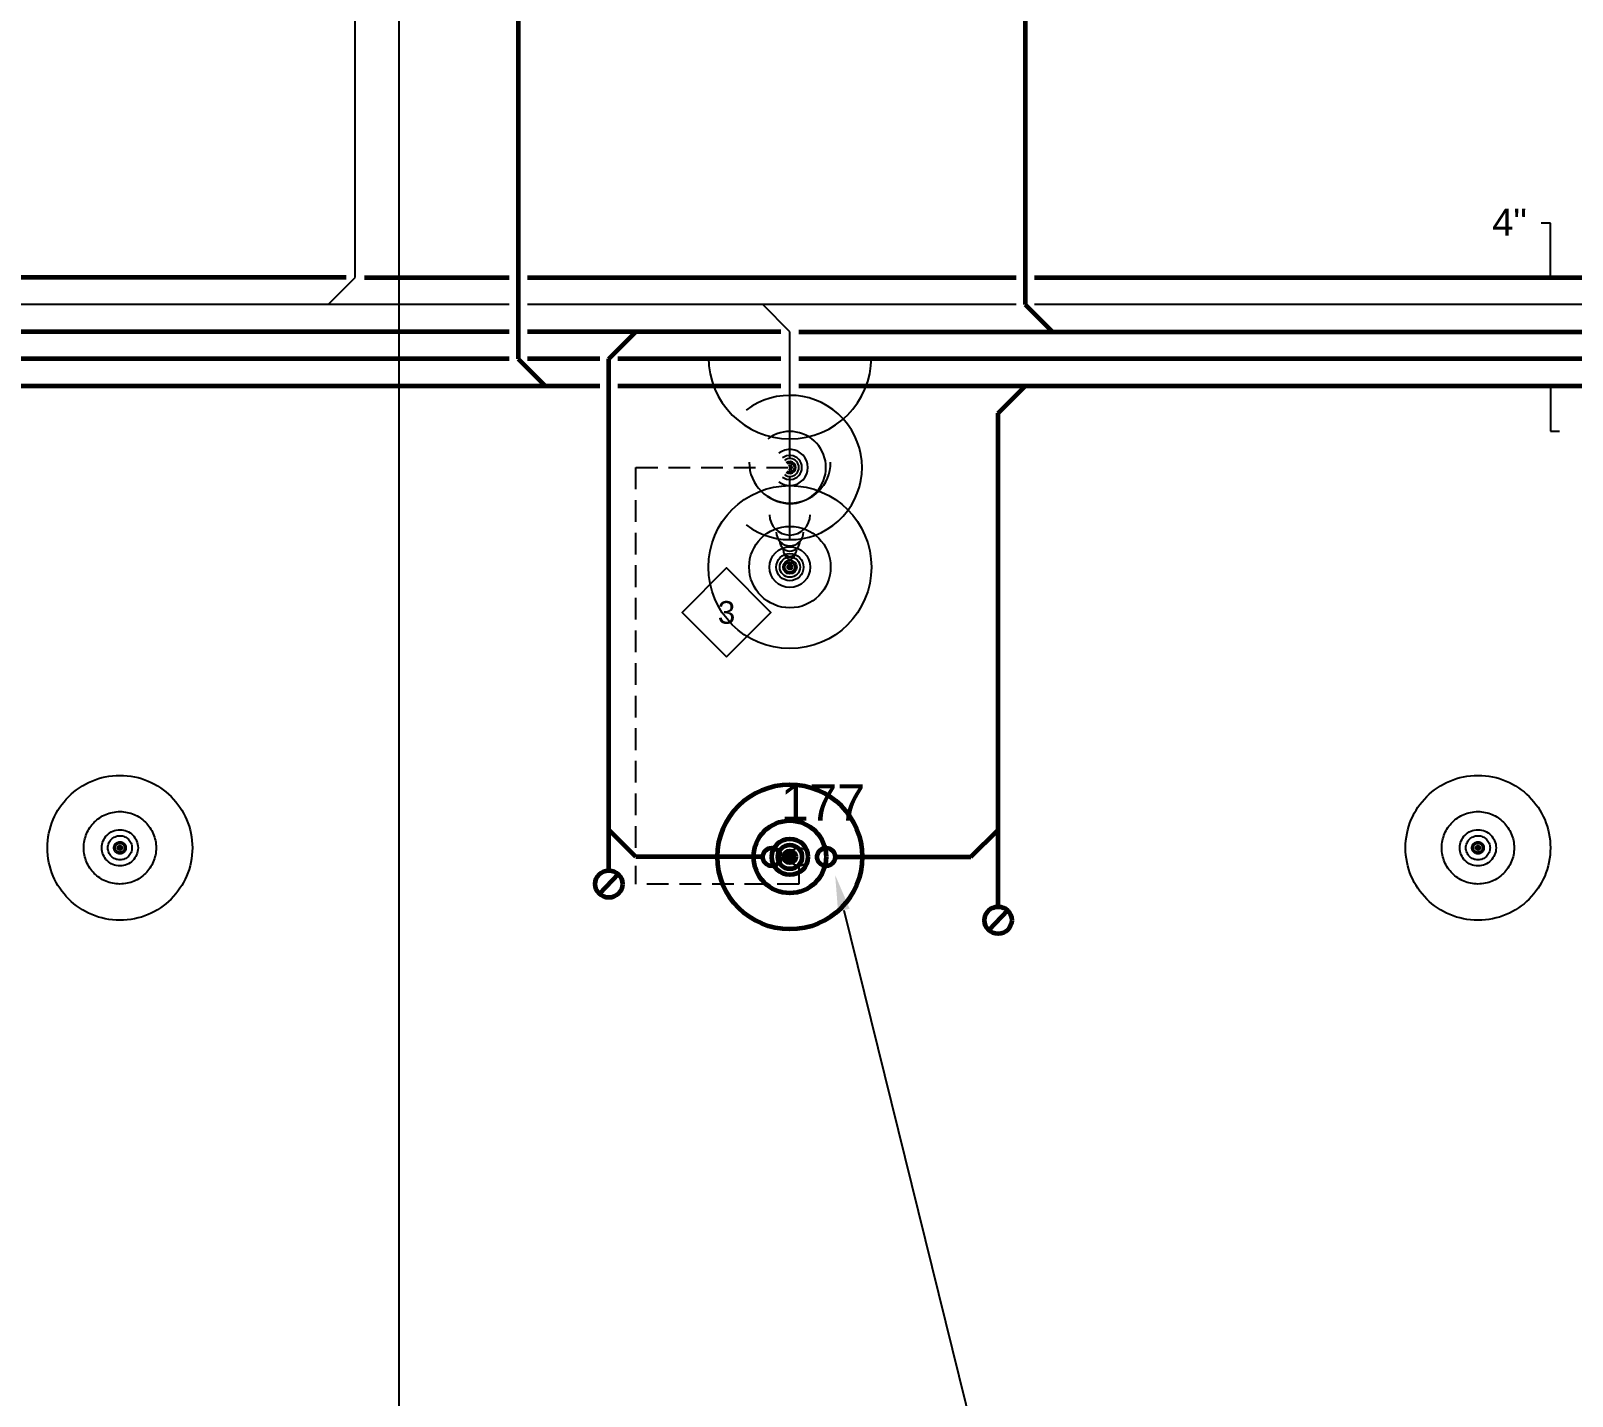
# Model space of a CAD drawing. Extents: x -29500 to 23517, y -2581 to 1886.
# Drawn here: x -1042 to -531, y 2 to 455 of the extents above; entities that cross this region are included whole.
import ezdxf
from ezdxf import colors
from ezdxf.entities.mleader import LeaderData, LeaderLine
from ezdxf.enums import TextEntityAlignment as Align
from ezdxf.math import Vec2, Vec3

# ---------------------------------------------------------------- set-up
doc = ezdxf.new("R2010")
doc.units = 0
doc.header["$LTSCALE"] = 36
doc.header["$MEASUREMENT"] = 0
doc.linetypes.add('VENT', pattern=[0.3, 0.2, -0.1])
for name, color, linetype in [('G-ANNO-TEXT', 70, 'Continuous'), ('G-ANNO-TEXT @ 96', 70, 'Continuous'), ('P-GD-N', 3, 'Continuous'), ('P-GD-N @ 1 (1)', 3, 'Continuous'), ('P-GD-N @ 1 (2)', 3, 'Continuous'), ('P-GD-N @ 12', 3, 'Continuous'), ('P-GD-N @ 128', 3, 'Continuous'), ('P-GD-N @ 16', 3, 'Continuous'), ('P-GD-N @ 192', 3, 'Continuous'), ('P-GD-N @ 2', 3, 'Continuous'), ('P-GD-N @ 24', 3, 'Continuous'), ('P-GD-N @ 384', 3, 'Continuous'), ('P-GD-N @ 4', 3, 'Continuous'), ('P-GD-N @ 48', 3, 'Continuous'), ('P-GD-N @ 64', 3, 'Continuous'), ('P-GD-N @ 768', 3, 'Continuous'), ('P-GD-N @ 8', 3, 'Continuous'), ('P-GD-N @ 96', 3, 'Continuous'), ('P-GV-N', 3, 'VENT'), ('P-GV-N @ 1 (1)', 3, 'VENT'), ('P-GV-N @ 1 (2)', 3, 'VENT'), ('P-GV-N @ 12', 3, 'VENT'), ('P-GV-N @ 128', 3, 'VENT'), ('P-GV-N @ 16', 3, 'VENT'), ('P-GV-N @ 192', 3, 'VENT'), ('P-GV-N @ 2', 3, 'VENT'), ('P-GV-N @ 24', 3, 'VENT'), ('P-GV-N @ 384', 3, 'VENT'), ('P-GV-N @ 4', 3, 'VENT'), ('P-GV-N @ 48', 3, 'VENT'), ('P-GV-N @ 64', 3, 'VENT'), ('P-GV-N @ 768', 3, 'VENT'), ('P-GV-N @ 8', 3, 'VENT'), ('P-GV-N @ 96', 3, 'VENT')]:
    doc.layers.add(name, color=color, linetype=linetype)
doc.layers.add('P-SAN-DFU', color=7, linetype='Continuous', plot=False)
for name, color, linetype, lineweight in [('P-SAN-N', 6, 'Continuous', 60), ('P-SAN-N @ 1 (1)', 6, 'Continuous', 60), ('P-SAN-N @ 1 (2)', 6, 'Continuous', 60), ('P-SAN-N @ 12', 6, 'Continuous', 60), ('P-SAN-N @ 128', 6, 'Continuous', 60), ('P-SAN-N @ 16', 6, 'Continuous', 60), ('P-SAN-N @ 192', 6, 'Continuous', 60), ('P-SAN-N @ 2', 6, 'Continuous', 60), ('P-SAN-N @ 24', 6, 'Continuous', 60), ('P-SAN-N @ 384', 6, 'Continuous', 60), ('P-SAN-N @ 4', 6, 'Continuous', 60), ('P-SAN-N @ 48', 6, 'Continuous', 60), ('P-SAN-N @ 64', 6, 'Continuous', 60), ('P-SAN-N @ 768', 6, 'Continuous', 60), ('P-SAN-N @ 8', 6, 'Continuous', 60), ('P-SAN-N @ 96', 6, 'Continuous', 60), ('P-STRM-N', 2, 'Continuous', 60), ('P-STRM-N @ 1 (1)', 2, 'Continuous', 60), ('P-STRM-N @ 1 (2)', 2, 'Continuous', 60), ('P-STRM-N @ 12', 2, 'Continuous', 60), ('P-STRM-N @ 128', 2, 'Continuous', 60), ('P-STRM-N @ 16', 2, 'Continuous', 60), ('P-STRM-N @ 192', 2, 'Continuous', 60), ('P-STRM-N @ 2', 2, 'Continuous', 60), ('P-STRM-N @ 24', 2, 'Continuous', 60), ('P-STRM-N @ 384', 2, 'Continuous', 60), ('P-STRM-N @ 4', 2, 'Continuous', 60), ('P-STRM-N @ 48', 2, 'Continuous', 60), ('P-STRM-N @ 64', 2, 'Continuous', 60), ('P-STRM-N @ 768', 2, 'Continuous', 60), ('P-STRM-N @ 8', 2, 'Continuous', 60), ('P-STRM-N @ 96', 2, 'Continuous', 60)]:
    doc.layers.add(name, color=color, linetype=linetype, lineweight=lineweight)
doc.styles.add('Arial', font='arial.ttf')
doc.dimstyles.new('Loop096', dxfattribs={"dimscale": 0, "dimtxt": 0.09375, "dimasz": 0.03125, "dimexe": 0.0625, "dimexo": 0.0625, "dimgap": 0.09375, "dimtad": 1, "dimdec": 4, "dimzin": 3, "dimdsep": 46, "dimlunit": 4, "dimtxsty": 'Arial', "dimblk": 'OBLIQUE', "dimcen": 0.09375, "dimdle": 0.0625, "dimclrd": 256, "dimclre": 256, "dimclrt": 256, "dimadec": 4, "dimazin": 0, "dimtfac": 0.8, "dimtdec": 4, "dimtix": 1, "dimtofl": 0, "dimtmove": 1, "dimatfit": 0, "dimldrblk": 'LeaderNoteBlock', "dimfxl": 1, "dimfrac": 1, "dimtolj": 1, "dimtzin": 0, "dimlwd": -1, "dimlwe": -1, "dimarcsym": 0})

# ---------------------------------------------------------------- blocks, each defined once
blk = doc.blocks.new('*U6')
blk.add_circle((0, 0), 0.03125)
blk = doc.blocks.new('*U1233')
at = {"layer": 'P-SAN-N @ 1 (1)'}
blk.add_blockref('*U6', (-790, 181.15), dxfattribs=at)
at = {"layer": 'P-SAN-N @ 1 (2)'}
blk.add_blockref('*U6', (-790, 181.15), dxfattribs=at)
at = {"layer": 'P-SAN-N @ 12', "xscale": 12, "yscale": 12, "zscale": 12}
blk.add_blockref('*U6', (-790, 181.15), dxfattribs=at)
at = {"layer": 'P-SAN-N @ 128', "xscale": 128, "yscale": 128, "zscale": 128}
blk.add_blockref('*U6', (-790, 181.15), dxfattribs=at)
at = {"layer": 'P-SAN-N @ 16', "xscale": 16, "yscale": 16, "zscale": 16}
blk.add_blockref('*U6', (-790, 181.15), dxfattribs=at)
at = {"layer": 'P-SAN-N @ 192', "xscale": 192, "yscale": 192, "zscale": 192}
blk.add_blockref('*U6', (-790, 181.15), dxfattribs=at)
at = {"layer": 'P-SAN-N @ 2', "xscale": 2, "yscale": 2, "zscale": 2}
blk.add_blockref('*U6', (-790, 181.15), dxfattribs=at)
at = {"layer": 'P-SAN-N @ 24', "xscale": 24, "yscale": 24, "zscale": 24}
blk.add_blockref('*U6', (-790, 181.15), dxfattribs=at)
at = {"layer": 'P-SAN-N @ 384', "xscale": 384, "yscale": 384, "zscale": 384}
blk.add_blockref('*U6', (-790, 181.15), dxfattribs=at)
at = {"layer": 'P-SAN-N @ 4', "xscale": 4, "yscale": 4, "zscale": 4}
blk.add_blockref('*U6', (-790, 181.15), dxfattribs=at)
at = {"layer": 'P-SAN-N @ 48', "xscale": 48, "yscale": 48, "zscale": 48}
blk.add_blockref('*U6', (-790, 181.15), dxfattribs=at)
at = {"layer": 'P-SAN-N @ 64', "xscale": 64, "yscale": 64, "zscale": 64}
blk.add_blockref('*U6', (-790, 181.15), dxfattribs=at)
at = {"layer": 'P-SAN-N @ 768', "xscale": 768, "yscale": 768, "zscale": 768}
blk.add_blockref('*U6', (-790, 181.15), dxfattribs=at)
at = {"layer": 'P-SAN-N @ 8', "xscale": 8, "yscale": 8, "zscale": 8}
blk.add_blockref('*U6', (-790, 181.15), dxfattribs=at)
at = {"layer": 'P-SAN-N @ 96', "xscale": 96, "yscale": 96, "zscale": 96}
blk.add_blockref('*U6', (-796, 181.15), dxfattribs=at)
blk = doc.blocks.new('*U1234')
at = {"layer": 'P-STRM-N @ 1 (1)'}
blk.add_blockref('*U6', (-790, 181.15), dxfattribs=at)
at = {"layer": 'P-STRM-N @ 1 (2)'}
blk.add_blockref('*U6', (-790, 181.15), dxfattribs=at)
at = {"layer": 'P-STRM-N @ 12', "xscale": 12, "yscale": 12, "zscale": 12}
blk.add_blockref('*U6', (-790, 181.15), dxfattribs=at)
at = {"layer": 'P-STRM-N @ 128', "xscale": 128, "yscale": 128, "zscale": 128}
blk.add_blockref('*U6', (-790, 181.15), dxfattribs=at)
at = {"layer": 'P-STRM-N @ 16', "xscale": 16, "yscale": 16, "zscale": 16}
blk.add_blockref('*U6', (-790, 181.15), dxfattribs=at)
at = {"layer": 'P-STRM-N @ 192', "xscale": 192, "yscale": 192, "zscale": 192}
blk.add_blockref('*U6', (-790, 181.15), dxfattribs=at)
at = {"layer": 'P-STRM-N @ 2', "xscale": 2, "yscale": 2, "zscale": 2}
blk.add_blockref('*U6', (-790, 181.15), dxfattribs=at)
at = {"layer": 'P-STRM-N @ 24', "xscale": 24, "yscale": 24, "zscale": 24}
blk.add_blockref('*U6', (-790, 181.15), dxfattribs=at)
at = {"layer": 'P-STRM-N @ 384', "xscale": 384, "yscale": 384, "zscale": 384}
blk.add_blockref('*U6', (-790, 181.15), dxfattribs=at)
at = {"layer": 'P-STRM-N @ 4', "xscale": 4, "yscale": 4, "zscale": 4}
blk.add_blockref('*U6', (-790, 181.15), dxfattribs=at)
at = {"layer": 'P-STRM-N @ 48', "xscale": 48, "yscale": 48, "zscale": 48}
blk.add_blockref('*U6', (-790, 181.15), dxfattribs=at)
at = {"layer": 'P-STRM-N @ 64', "xscale": 64, "yscale": 64, "zscale": 64}
blk.add_blockref('*U6', (-790, 181.15), dxfattribs=at)
at = {"layer": 'P-STRM-N @ 768', "xscale": 768, "yscale": 768, "zscale": 768}
blk.add_blockref('*U6', (-790, 181.15), dxfattribs=at)
at = {"layer": 'P-STRM-N @ 8', "xscale": 8, "yscale": 8, "zscale": 8}
blk.add_blockref('*U6', (-790, 181.15), dxfattribs=at)
at = {"layer": 'P-STRM-N @ 96', "xscale": 96, "yscale": 96, "zscale": 96}
blk.add_blockref('*U6', (-778, 181.15), dxfattribs=at)
blk = doc.blocks.new('*U1241')
at = {"layer": 'P-GV-N @ 1 (1)'}
blk.add_blockref('*U6', (-1012, 184.15), dxfattribs=at)
at = {"layer": 'P-GV-N @ 1 (2)'}
blk.add_blockref('*U6', (-1012, 184.15), dxfattribs=at)
at = {"layer": 'P-GV-N @ 12', "xscale": 12, "yscale": 12, "zscale": 12}
blk.add_blockref('*U6', (-1012, 184.15), dxfattribs=at)
at = {"layer": 'P-GV-N @ 128', "xscale": 128, "yscale": 128, "zscale": 128}
blk.add_blockref('*U6', (-1012, 184.15), dxfattribs=at)
at = {"layer": 'P-GV-N @ 16', "xscale": 16, "yscale": 16, "zscale": 16}
blk.add_blockref('*U6', (-1012, 184.15), dxfattribs=at)
at = {"layer": 'P-GV-N @ 192', "xscale": 192, "yscale": 192, "zscale": 192}
blk.add_blockref('*U6', (-1012, 184.15), dxfattribs=at)
at = {"layer": 'P-GV-N @ 2', "xscale": 2, "yscale": 2, "zscale": 2}
blk.add_blockref('*U6', (-1012, 184.15), dxfattribs=at)
at = {"layer": 'P-GV-N @ 24', "xscale": 24, "yscale": 24, "zscale": 24}
blk.add_blockref('*U6', (-1012, 184.15), dxfattribs=at)
at = {"layer": 'P-GV-N @ 384', "xscale": 384, "yscale": 384, "zscale": 384}
blk.add_blockref('*U6', (-1012, 184.15), dxfattribs=at)
at = {"layer": 'P-GV-N @ 4', "xscale": 4, "yscale": 4, "zscale": 4}
blk.add_blockref('*U6', (-1012, 184.15), dxfattribs=at)
at = {"layer": 'P-GV-N @ 48', "xscale": 48, "yscale": 48, "zscale": 48}
blk.add_blockref('*U6', (-1012, 184.15), dxfattribs=at)
at = {"layer": 'P-GV-N @ 64', "xscale": 64, "yscale": 64, "zscale": 64}
blk.add_blockref('*U6', (-1012, 184.15), dxfattribs=at)
at = {"layer": 'P-GV-N @ 768', "xscale": 768, "yscale": 768, "zscale": 768}
blk.add_blockref('*U6', (-1012, 184.15), dxfattribs=at)
at = {"layer": 'P-GV-N @ 8', "xscale": 8, "yscale": 8, "zscale": 8}
blk.add_blockref('*U6', (-1012, 184.15), dxfattribs=at)
at = {"layer": 'P-GV-N @ 96', "xscale": 96, "yscale": 96, "zscale": 96}
blk.add_blockref('*U6', (-787, 181.15), dxfattribs=at)
blk = doc.blocks.new('*U1242')
at = {"layer": 'P-GV-N @ 1 (1)'}
blk.add_blockref('*U6', (-562, 184.15), dxfattribs=at)
at = {"layer": 'P-GV-N @ 1 (2)'}
blk.add_blockref('*U6', (-562, 184.15), dxfattribs=at)
at = {"layer": 'P-GV-N @ 12', "xscale": 12, "yscale": 12, "zscale": 12}
blk.add_blockref('*U6', (-562, 184.15), dxfattribs=at)
at = {"layer": 'P-GV-N @ 128', "xscale": 128, "yscale": 128, "zscale": 128}
blk.add_blockref('*U6', (-562, 184.15), dxfattribs=at)
at = {"layer": 'P-GV-N @ 16', "xscale": 16, "yscale": 16, "zscale": 16}
blk.add_blockref('*U6', (-562, 184.15), dxfattribs=at)
at = {"layer": 'P-GV-N @ 192', "xscale": 192, "yscale": 192, "zscale": 192}
blk.add_blockref('*U6', (-562, 184.15), dxfattribs=at)
at = {"layer": 'P-GV-N @ 2', "xscale": 2, "yscale": 2, "zscale": 2}
blk.add_blockref('*U6', (-562, 184.15), dxfattribs=at)
at = {"layer": 'P-GV-N @ 24', "xscale": 24, "yscale": 24, "zscale": 24}
blk.add_blockref('*U6', (-562, 184.15), dxfattribs=at)
at = {"layer": 'P-GV-N @ 384', "xscale": 384, "yscale": 384, "zscale": 384}
blk.add_blockref('*U6', (-562, 184.15), dxfattribs=at)
at = {"layer": 'P-GV-N @ 4', "xscale": 4, "yscale": 4, "zscale": 4}
blk.add_blockref('*U6', (-562, 184.15), dxfattribs=at)
at = {"layer": 'P-GV-N @ 48', "xscale": 48, "yscale": 48, "zscale": 48}
blk.add_blockref('*U6', (-562, 184.15), dxfattribs=at)
at = {"layer": 'P-GV-N @ 64', "xscale": 64, "yscale": 64, "zscale": 64}
blk.add_blockref('*U6', (-562, 184.15), dxfattribs=at)
at = {"layer": 'P-GV-N @ 768', "xscale": 768, "yscale": 768, "zscale": 768}
blk.add_blockref('*U6', (-562, 184.15), dxfattribs=at)
at = {"layer": 'P-GV-N @ 8', "xscale": 8, "yscale": 8, "zscale": 8}
blk.add_blockref('*U6', (-562, 184.15), dxfattribs=at)
at = {"layer": 'P-GV-N @ 96', "xscale": 96, "yscale": 96, "zscale": 96}
blk.add_blockref('*U6', (-295, 199.15), dxfattribs=at)
blk = doc.blocks.new('FLOOR CLEAN OUT')
at = {"color": 7, "linetype": 'Continuous'}
blk.add_line((0.034, -0.0323), (-0.0341, 0.0321), dxfattribs=at)
at = {"linetype": 'Continuous'}
blk.add_circle((0, 0), 0.0469, dxfattribs=at)
blk = doc.blocks.new('_Oblique')
at = {"color": 0, "linetype": 'ByBlock', "lineweight": -2}
blk.add_line((-0.5, -0.5), (0.5, 0.5), dxfattribs=at)
blk = doc.blocks.new('LeaderNoteBlock')
blk.add_ellipse((0, 0), major_axis=(1, 0), ratio=0.25, start_param=5.387521, end_param=10.320443)
blk = doc.blocks.new('DIAMOND TAG')
blk.add_lwpolyline([(0, -0.1533), (0.1533, 0), (0, 0.1533), (-0.1533, 0)], close=True)
at = {"style": 'Arial'}
blk.add_attdef('XXX', text='', height=0.0781, dxfattribs=at).set_placement((0, 0), align=Align.MIDDLE)
blk = doc.blocks.new('*U14')
at = {"linetype": 'Continuous'}
blk.add_circle((0, 0), 0.03516, dxfattribs=at)
blk.add_arc((0.09046, 0), 0.03516, 90, 270, dxfattribs=at)
blk = doc.blocks.new('*U1330')
at = {"layer": 'P-GD-N @ 1 (1)', "rotation": 90}
blk.add_blockref('*U14', (-790, 277.15), dxfattribs=at)
at = {"layer": 'P-GD-N @ 1 (2)', "rotation": 90}
blk.add_blockref('*U14', (-790, 277.15), dxfattribs=at)
at = {"layer": 'P-GD-N @ 12', "xscale": 12, "yscale": 12, "zscale": 12, "rotation": 90}
blk.add_blockref('*U14', (-790, 277.15), dxfattribs=at)
at = {"layer": 'P-GD-N @ 128', "xscale": 128, "yscale": 128, "zscale": 128, "rotation": 90}
blk.add_blockref('*U14', (-790, 277.15), dxfattribs=at)
at = {"layer": 'P-GD-N @ 16', "xscale": 16, "yscale": 16, "zscale": 16, "rotation": 90}
blk.add_blockref('*U14', (-790, 277.15), dxfattribs=at)
at = {"layer": 'P-GD-N @ 192', "xscale": 192, "yscale": 192, "zscale": 192, "rotation": 90}
blk.add_blockref('*U14', (-790, 277.15), dxfattribs=at)
at = {"layer": 'P-GD-N @ 2', "xscale": 2, "yscale": 2, "zscale": 2, "rotation": 90}
blk.add_blockref('*U14', (-790, 277.15), dxfattribs=at)
at = {"layer": 'P-GD-N @ 24', "xscale": 24, "yscale": 24, "zscale": 24, "rotation": 90}
blk.add_blockref('*U14', (-790, 277.15), dxfattribs=at)
at = {"layer": 'P-GD-N @ 384', "xscale": 384, "yscale": 384, "zscale": 384, "rotation": 90}
blk.add_blockref('*U14', (-790, 277.15), dxfattribs=at)
at = {"layer": 'P-GD-N @ 4', "xscale": 4, "yscale": 4, "zscale": 4, "rotation": 90}
blk.add_blockref('*U14', (-790, 277.15), dxfattribs=at)
at = {"layer": 'P-GD-N @ 48', "xscale": 48, "yscale": 48, "zscale": 48, "rotation": 90}
blk.add_blockref('*U14', (-790, 277.15), dxfattribs=at)
at = {"layer": 'P-GD-N @ 64', "xscale": 64, "yscale": 64, "zscale": 64, "rotation": 90}
blk.add_blockref('*U14', (-790, 277.15), dxfattribs=at)
at = {"layer": 'P-GD-N @ 768', "xscale": 768, "yscale": 768, "zscale": 768, "rotation": 90}
blk.add_blockref('*U14', (-790, 277.15), dxfattribs=at)
at = {"layer": 'P-GD-N @ 8', "xscale": 8, "yscale": 8, "zscale": 8, "rotation": 90}
blk.add_blockref('*U14', (-790, 277.15), dxfattribs=at)
at = {"layer": 'P-GD-N @ 96', "xscale": 96, "yscale": 96, "zscale": 96, "rotation": 90}
blk.add_blockref('*U14', (-790, 277.15), dxfattribs=at)
blk = doc.blocks.new('*U41')
at = {"linetype": 'Continuous'}
blk.add_arc((0, 0), 0.03112, 232.56697, 127.43303, dxfattribs=at)
blk = doc.blocks.new('*U1379')
at = {"layer": 'P-GD-N @ 1 (1)'}
blk.add_blockref('*U41', (-790, 310.15), dxfattribs=at)
at = {"layer": 'P-GD-N @ 1 (2)'}
blk.add_blockref('*U41', (-790, 310.15), dxfattribs=at)
at = {"layer": 'P-GD-N @ 12', "xscale": 12, "yscale": 12, "zscale": 12}
blk.add_blockref('*U41', (-790, 310.15), dxfattribs=at)
at = {"layer": 'P-GD-N @ 128', "xscale": 128, "yscale": 128, "zscale": 128}
blk.add_blockref('*U41', (-790, 310.15), dxfattribs=at)
at = {"layer": 'P-GD-N @ 16', "xscale": 16, "yscale": 16, "zscale": 16}
blk.add_blockref('*U41', (-790, 310.15), dxfattribs=at)
at = {"layer": 'P-GD-N @ 192', "xscale": 192, "yscale": 192, "zscale": 192}
blk.add_blockref('*U41', (-790, 310.15), dxfattribs=at)
at = {"layer": 'P-GD-N @ 2', "xscale": 2, "yscale": 2, "zscale": 2}
blk.add_blockref('*U41', (-790, 310.15), dxfattribs=at)
at = {"layer": 'P-GD-N @ 24', "xscale": 24, "yscale": 24, "zscale": 24}
blk.add_blockref('*U41', (-790, 310.15), dxfattribs=at)
at = {"layer": 'P-GD-N @ 384', "xscale": 384, "yscale": 384, "zscale": 384}
blk.add_blockref('*U41', (-790, 310.15), dxfattribs=at)
at = {"layer": 'P-GD-N @ 4', "xscale": 4, "yscale": 4, "zscale": 4}
blk.add_blockref('*U41', (-790, 310.15), dxfattribs=at)
at = {"layer": 'P-GD-N @ 48', "xscale": 48, "yscale": 48, "zscale": 48}
blk.add_blockref('*U41', (-790, 310.15), dxfattribs=at)
at = {"layer": 'P-GD-N @ 64', "xscale": 64, "yscale": 64, "zscale": 64}
blk.add_blockref('*U41', (-790, 310.15), dxfattribs=at)
at = {"layer": 'P-GD-N @ 768', "xscale": 768, "yscale": 768, "zscale": 768}
blk.add_blockref('*U41', (-790, 310.15), dxfattribs=at)
at = {"layer": 'P-GD-N @ 8', "xscale": 8, "yscale": 8, "zscale": 8}
blk.add_blockref('*U41', (-790, 310.15), dxfattribs=at)
at = {"layer": 'P-GD-N @ 96', "xscale": 96, "yscale": 96, "zscale": 96}
blk.add_blockref('*U41', (-790, 310.15), dxfattribs=at)

msp = doc.modelspace()

# ---------------------------------------------------------------- linework, layer by layer
at = {"layer": 'DEFPOINTS'}
msp.add_lwpolyline([(-3955.52, -346.49), (-919.52, -346.49), (-919.52, 1885.51), (-3955.52, 1885.51)], close=True, dxfattribs=at)
at = {"layer": 'P-GD-N'}
for p, q in [((-934, 373.15), (-934, 767.65)), ((-943, 364.15), (-934, 373.15)), ((-883, 364.15), (-1126, 364.15)), ((-715, 364.15), (-877, 364.15)), ((-790, 355.15), (-799, 364.15)), ((-466.15, 364.15), (-709, 364.15)), ((-790, 313.15), (-790, 355.15)), ((-790, 286.15), (-790, 307.15))]:
    msp.add_line(p, q, dxfattribs=at)
at = {"layer": 'P-GV-N'}
for p, q in [((-841, 184.15), (-841, 310.15)), ((-841, 310.15), (-790, 310.15)), ((-841, 172.15), (-841, 178.15)), ((-787, 178.15), (-787, 172.15)), ((-787, 172.15), (-841, 172.15))]:
    msp.add_line(p, q, dxfattribs=at)
at = {"layer": 'P-SAN-N'}
for p, q in [((-712, 572.65), (-712, 364.15)), ((-937, 373.15), (-1126, 373.15)), ((-931, 373.15), (-883, 373.15)), ((-877, 373.15), (-715, 373.15)), ((-709, 373.15), (-469, 373.15)), ((-712, 364.15), (-703, 355.15)), ((-883, 355.15), (-1126, 355.15)), ((-793, 355.15), (-877, 355.15)), ((-850, 346.15), (-841, 355.15)), ((-787, 355.15), (-463, 355.15)), ((-883, 346.15), (-1126, 346.15)), ((-853, 346.15), (-877, 346.15)), ((-850, 176.65), (-850, 346.15)), ((-793, 346.15), (-847, 346.15)), ((-439, 346.15), (-787, 346.15)), ((-841, 181.15), (-850, 190.15)), ((-799, 181.15), (-841, 181.15))]:
    msp.add_line(p, q, dxfattribs=at)
at = {"layer": 'P-STRM-N'}
for p, q in [((-880, 488.65), (-880, 346.15)), ((-880, 346.15), (-871, 337.15)), ((-853, 337.15), (-1126, 337.15)), ((-793, 337.15), (-847, 337.15)), ((-412, 337.15), (-787, 337.15)), ((-721, 328.15), (-712, 337.15)), ((-721, 164.65), (-721, 328.15)), ((-730, 181.15), (-721, 190.15)), ((-775, 181.15), (-730, 181.15))]:
    msp.add_line(p, q, dxfattribs=at)

# ---------------------------------------------------------------- block references
at = {"layer": 'G-ANNO-TEXT @ 96', "xscale": 96, "yscale": 96, "zscale": 96}
msp.add_blockref('DIAMOND TAG', (-811, 262.15), dxfattribs=at).add_auto_attribs({'XXX': '3'})
at = {"layer": 'P-GD-N'}
for name in ['*U1330', '*U1379']:
    msp.add_blockref(name, (0, 0), dxfattribs=at)
at = {"layer": 'P-GV-N'}
for name in ['*U1241', '*U1242']:
    msp.add_blockref(name, (0, 0), dxfattribs=at)
at = {"layer": 'P-SAN-N'}
msp.add_blockref('*U1233', (0, 0), dxfattribs=at)
at = {"layer": 'P-SAN-N @ 96', "xscale": 96, "yscale": 96, "zscale": 96, "rotation": 90}
msp.add_blockref('FLOOR CLEAN OUT', (-850, 172.15), dxfattribs=at)
at = {"layer": 'P-STRM-N'}
msp.add_blockref('*U1234', (0, 0), dxfattribs=at)
at = {"layer": 'P-STRM-N @ 96', "xscale": 96, "yscale": 96, "zscale": 96, "rotation": 90}
msp.add_blockref('FLOOR CLEAN OUT', (-721, 160.15), dxfattribs=at)

# ---------------------------------------------------------------- texts
at = {"layer": 'G-ANNO-TEXT', "insert": (-545.8, 395.95), "char_height": 9, "attachment_point": 3, "style": 'Arial'}
msp.add_mtext_dynamic_manual_height_columns('4"', width=64.2, gutter_width=45, heights=[0], dxfattribs=at)
at = {"layer": 'P-SAN-DFU', "color": 3, "insert": (-793, 205.15), "char_height": 12, "attachment_point": 1, "style": 'Arial'}
msp.add_mtext_dynamic_manual_height_columns('177', width=68, gutter_width=60, heights=[0], dxfattribs=at)

# ---------------------------------------------------------------- leaders
at = {"layer": 'G-ANNO-TEXT'}
for points in [[(-538, 373.15), (-538, 391.15), (-541, 391.15)], [(-538, 337.15), (-538, 322.15), (-535, 322.15)]]:
    msp.add_leader(points, dimstyle='Loop096', override={"dimscale": 0}, dxfattribs=at)
ml = msp.add_multileader_mtext('Standard', dxfattribs=at)
ml.set_content('6"ST-UP (2,700 FT²)\\P2"GDV-UP\\P4"SS', color=256, style='Arial')
ml.set_leader_properties(color=256, linetype='ByLayer', lineweight=-1)
ml.build(insert=Vec2(0, 0))
ml.multileader.update_dxf_attribs({"has_dogleg": 0, "dogleg_length": 0.125, "arrow_head_size": 12, "scale": 96})
ctx = ml.context
ctx.base_point, ctx.scale, ctx.char_height, ctx.arrow_head_size, ctx.landing_gap_size, ctx.plane_origin = Vec3(-697, -67.85), 96, 9, 12, 3, Vec3(-787, 166.15)
notes = []
notes.append((ctx, [(0, (1, 1, 0), (-709, -67.85), (1, 0), 12, [(0, [(-775, 175.15), (-715, -67.85)], 0, [])])]))
ctx.mtext.insert, ctx.mtext.flow_direction = Vec3(-694, -63.27), 5
for ctx, leaders in notes:
    for number, flags, end, landing, length, lines in leaders:
        leader = LeaderData()
        leader.index, (leader.has_last_leader_line, leader.has_dogleg_vector, leader.attachment_direction) = number, flags
        leader.last_leader_point, leader.dogleg_vector, leader.dogleg_length = Vec3(end), Vec3(landing), length
        for number, points, colour, breaks in lines:
            line = LeaderLine()
            line.index, line.vertices, line.color, line.breaks = number, Vec3.list(points), colors.encode_raw_color(colour), breaks
            leader.lines.append(line)
        ctx.leaders.append(leader)

doc.saveas('drawing.dxf')
